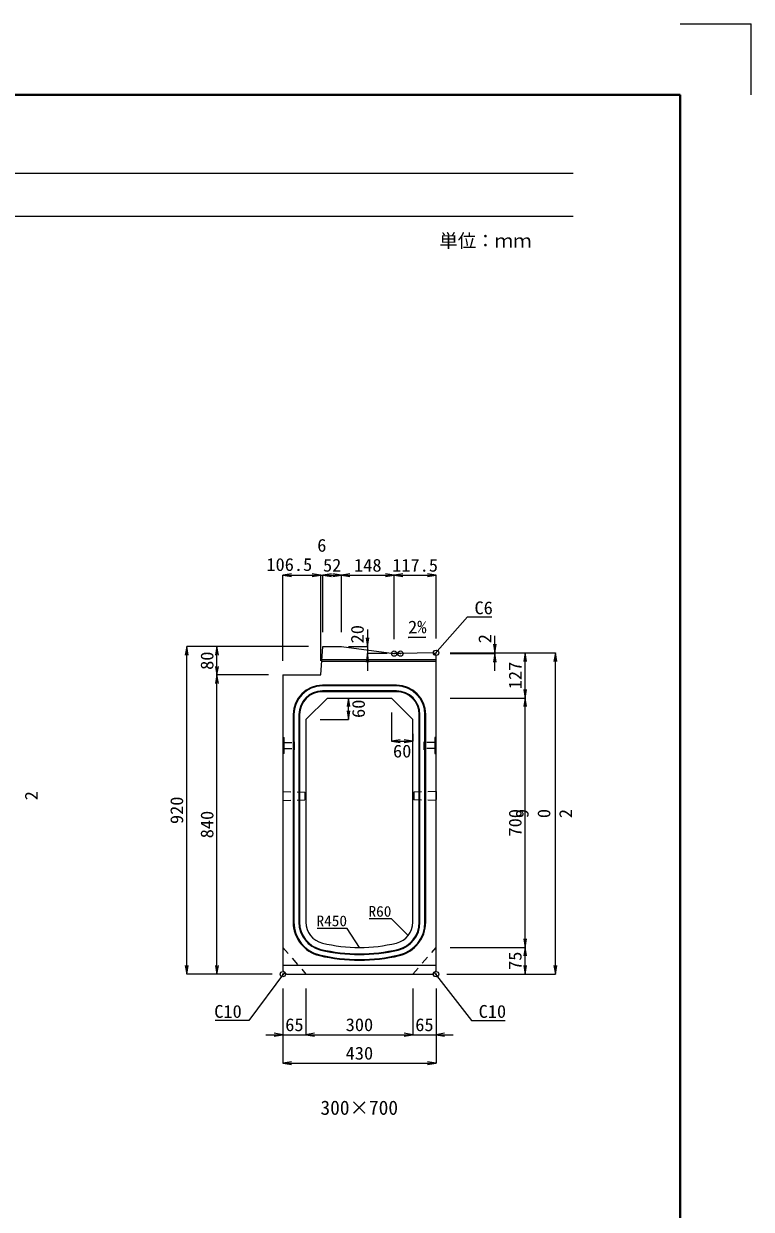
# Model space of a CAD drawing. Units: millimetres at full size; some dimension numbers follow another scale. Extents: x -1267 to 18002, y -8040 to 14480.
# Drawn here: x 6358 to 8400, y -4729 to -1400 of the extents above; entities that cross this region are included whole.
import ezdxf
from ezdxf.enums import TextEntityAlignment as Align

# ---------------------------------------------------------------- set-up
doc = ezdxf.new("R2010")
doc.units = ezdxf.units.MM
doc.header["$LTSCALE"] = 30
doc.header["$PDMODE"] = 32
doc.header["$PDSIZE"] = 15
doc.linetypes.add('USER1', pattern=[1.35, 0.75, -0.6])
for name, color, linetype, lineweight in [('0_2', 7, 'Continuous', 13), ('Defpoints_3', 1, 'Continuous', 13), ('インサート', 3, 'USER1', 9), ('吊りマスター', 4, 'USER1', 9), ('図枠', 7, 'Continuous', 5), ('寸法線', 7, 'Continuous', 13), ('引出線', 4, 'Continuous', 13), ('本体', 2, 'Continuous', 13), ('目地', 132, 'Continuous', 5)]:
    doc.layers.add(name, color=color, linetype=linetype, lineweight=lineweight)
doc.layers.add('作業エリア', color=11, linetype='Continuous')
doc.styles.add('ＭＳ ゴシック', font='')
doc.styles.add('ＭＳ 明朝', font='')
doc.styles.get('ＭＳ ゴシック').set_extended_font_data('MS Gothic')
doc.styles.get('ＭＳ 明朝').set_extended_font_data('MS Mincho')

# ---------------------------------------------------------------- blocks, each defined once
blk = doc.blocks.new('open_arrow')
at = {"color": 0, "linetype": 'Continuous', "lineweight": -2}
blk.add_lwpolyline([(7.5, 1.25), (0, 0), (7.5, -1.25)], dxfattribs=at)

msp = doc.modelspace()

# ---------------------------------------------------------------- linework, layer by layer
at = {"layer": 'Defpoints_3'}
for p in [(8200, -1400.17), (8400, -1600.17)]:
    msp.add_line(p, (8400, -1400.17), dxfattribs=at)
at = {"layer": 'インサート'}
for p, q in [((7088.2, -3418.07), (7115.2, -3418.07)), ((7088.2, -3418.07), (7088.2, -3435.07)), ((7118.2, -3414.07), (7115.2, -3414.07)), ((7115.2, -3414.07), (7115.2, -3439.07)), ((7118.2, -3439.07), (7118.2, -3414.07)), ((7481.8, -3414.07), (7484.8, -3414.07)), ((7481.8, -3439.07), (7481.8, -3414.07)), ((7484.8, -3414.07), (7484.8, -3439.07)), ((7511.8, -3418.07), (7484.8, -3418.07)), ((7511.8, -3418.07), (7511.8, -3435.07)), ((7088.2, -3435.07), (7115.2, -3435.07)), ((7115.2, -3439.07), (7118.2, -3439.07)), ((7484.8, -3439.07), (7481.8, -3439.07)), ((7511.8, -3435.07), (7484.8, -3435.07))]:
    msp.add_line(p, q, dxfattribs=at)
at = {"layer": '作業エリア'}
for p in [(7397.5, -3168.57), (7415, -3168.57), (7415, -3168.57), (7515, -3166.57), (7515, -3166.57), (7085, -4068.57), (7515, -4068.57)]:
    msp.add_point(p, dxfattribs=at)
at = {"layer": '吊りマスター'}
for p, q in [((7085, -3556.07), (7085, -3581.07)), ((7085, -3556.07), (7147, -3557.57)), ((7147, -3557.57), (7147, -3579.57)), ((7515, -3556.07), (7453, -3557.57)), ((7453, -3557.57), (7453, -3579.57)), ((7515, -3556.07), (7515, -3581.07)), ((7085, -3581.07), (7147, -3579.57)), ((7515, -3581.07), (7453, -3579.57))]:
    msp.add_line(p, q, dxfattribs=at)
at = {"layer": '図枠', "lineweight": 40}
for p in [(400, -1600.17), (8200, -7140.17)]:
    msp.add_line(p, (8200, -1600.17), dxfattribs=at)
at = {"layer": '図枠', "lineweight": 13}
for p, q in [((700, -1820.17), (7900, -1820.17)), ((700, -1940.17), (7900, -1940.17))]:
    msp.add_line(p, q, dxfattribs=at)
at = {"layer": '寸法線'}
for p, q in [((7085, -2948.57), (7191.5, -2948.57)), ((7085, -3188.57), (7085, -2948.57)), ((7167.5, -2948.57), (7221.5, -2948.57)), ((7191.5, -3188.57), (7191.5, -2948.57)), ((7191.5, -3188.57), (7191.5, -2948.57)), ((7197.5, -2948.57), (7249.5, -2948.57)), ((7197.5, -3108.57), (7197.5, -2948.57)), ((7197.5, -3108.57), (7197.5, -2948.57)), ((7249.5, -3108.57), (7249.5, -2948.57)), ((7249.5, -2948.57), (7397.5, -2948.57)), ((7249.5, -3108.57), (7249.5, -2948.57)), ((7397.5, -2948.57), (7515, -2948.57)), ((7397.5, -3128.57), (7397.5, -2948.57)), ((7397.5, -3128.57), (7397.5, -2948.57)), ((7515, -3126.57), (7515, -2948.57)), ((7322.83, -3100.57), (7322.83, -3216.57)), ((7680.07, -3216.57), (7680.07, -3118.57)), ((6815.14, -4068.57), (6815.14, -3148.57)), ((7157.5, -3148.57), (6815.14, -3148.57)), ((6900.14, -3228.57), (6900.14, -3148.57)), ((7157.5, -3148.57), (6900.14, -3148.57)), ((7269.5, -3148.57), (7322.83, -3148.57)), ((7377.5, -3168.57), (7322.83, -3168.57)), ((7555, -3166.57), (7850.07, -3166.57)), ((7555, -3166.57), (7765.07, -3166.57)), ((7555, -3166.57), (7680.07, -3166.57)), ((7555, -3168.57), (7680.07, -3168.57)), ((7765.07, -3293.57), (7765.07, -3166.57)), ((7850.07, -4068.57), (7850.07, -3166.57)), ((6900.14, -4068.57), (6900.14, -3228.57)), ((7045, -3228.57), (6900.14, -3228.57)), ((7045, -3228.57), (6900.14, -3228.57)), ((7250, -3293.57), (7269.29, -3293.57)), ((7269.29, -3353.57), (7269.29, -3293.57)), ((7555, -3293.57), (7765.07, -3293.57)), ((7555, -3293.57), (7765.07, -3293.57)), ((7765.07, -3993.57), (7765.07, -3293.57)), ((7190, -3353.57), (7269.29, -3353.57)), ((7390, -3333.57), (7390, -3414.3)), ((7450, -3393.57), (7450, -3414.3)), ((7390, -3414.3), (7450, -3414.3)), ((7555, -3993.57), (7765.07, -3993.57)), ((7555, -3993.57), (7765.07, -3993.57)), ((7765.07, -4068.57), (7765.07, -3993.57)), ((7055, -4068.57), (6815.14, -4068.57)), ((7055, -4068.57), (6900.14, -4068.57)), ((7545, -4068.57), (7765.07, -4068.57)), ((7545, -4068.57), (7850.07, -4068.57)), ((7085, -4108.57), (7085, -4238.57)), ((7085, -4108.57), (7085, -4318.57)), ((7150, -4108.57), (7150, -4238.57)), ((7150, -4108.57), (7150, -4238.57)), ((7450, -4108.57), (7450, -4238.57)), ((7450, -4108.57), (7450, -4238.57)), ((7515, -4108.57), (7515, -4238.57)), ((7515, -4108.57), (7515, -4318.57)), ((7037, -4238.57), (7198, -4238.57)), ((7150, -4238.57), (7450, -4238.57)), ((7402, -4238.57), (7563, -4238.57)), ((7085, -4318.57), (7515, -4318.57))]:
    msp.add_line(p, q, dxfattribs=at)
at = {"layer": '引出線'}
for points in [[(7512, -3169.63), (7603.03, -3065.31), (7671.38, -3065.31)], [(7437.32, -3123.18), (7486.03, -3122.21), (7437.28, -3123.18)], [(7437.07, -3960.25), (7389.78, -3913.31), (7327.55, -3913.31)], [(7300, -3993.57), (7265.29, -3939.98), (7181.12, -3939.98)], [(7090, -4063.57), (6989.64, -4198.42), (6894.96, -4198.42)], [(7510, -4063.57), (7614.63, -4198.42), (7709.31, -4198.42)]]:
    msp.add_lwpolyline(points, dxfattribs=at)
at = {"layer": '本体'}
for p, q in [((7191.5, -3228.57), (7197.5, -3148.57)), ((7197.5, -3148.57), (7249.5, -3148.57)), ((7249.5, -3148.57), (7396.17, -3168.39)), ((7415, -3168.57), (7398.85, -3168.57)), ((7509, -3166.69), (7415, -3168.57)), ((7509, -3166.69), (7515, -3172.57)), ((7515, -4058.57), (7515, -3172.57)), ((7085, -3228.57), (7085, -4058.57)), ((7085, -3228.57), (7191.5, -3228.57)), ((7150, -3353.57), (7210, -3293.57)), ((7210, -3293.57), (7390, -3293.57)), ((7390, -3293.57), (7450, -3353.57)), ((7150, -3353.57), (7150, -3923.04)), ((7450, -3923.04), (7450, -3353.57)), ((7085, -4058.57), (7095, -4068.57)), ((7505, -4068.57), (7515, -4058.57)), ((7095, -4068.57), (7505, -4068.57))]:
    msp.add_line(p, q, dxfattribs=at)
at = {"layer": '本体', "lineweight": 9}
for p, q in [((7085, -3402.07), (7088.2, -3404.07)), ((7088.2, -3404.07), (7088.2, -3449.07)), ((7515, -3402.07), (7511.8, -3404.07)), ((7511.8, -3404.07), (7511.8, -3449.07)), ((7088.2, -3449.07), (7085, -3451.07)), ((7511.8, -3449.07), (7515, -3451.07)), ((7085, -4043.57), (7515, -4043.57))]:
    msp.add_line(p, q, dxfattribs=at)
at = {"layer": '本体', "linetype": 'USER1', "lineweight": 9}
for p, q in [((7085, -3993.57), (7150, -4068.57)), ((7450, -4068.57), (7515, -3993.57))]:
    msp.add_line(p, q, dxfattribs=at)
at = {"layer": '本体'}
for centre, radius, start, end in [((7398.85, -3148.57), 20, 262.30395, 270), ((7210, -3923.04), 60, 180, 256.65764), ((7390, -3923.04), 60, 283.34236, 0), ((7300, -3543.57), 450, 256.65764, 283.34236)]:
    msp.add_arc(centre, radius, start, end, dxfattribs=at)
at = {"layer": '目地'}
for p, q in [((7515, -3190.57), (7194.35, -3190.57)), ((7515, -3186.57), (7194.65, -3186.57)), ((7404, -3257.57), (7196, -3257.57)), ((7404, -3259.57), (7196, -3259.57)), ((7404, -3273.57), (7196, -3273.57)), ((7404, -3275.57), (7196, -3275.57)), ((7114, -3339.57), (7114, -3923.04)), ((7116, -3339.57), (7116, -3923.04)), ((7130, -3339.57), (7130, -3923.04)), ((7132, -3339.57), (7132, -3923.04)), ((7468, -3923.04), (7468, -3339.57)), ((7470, -3923.04), (7470, -3339.57)), ((7484, -3923.04), (7484, -3339.57)), ((7486, -3923.04), (7486, -3339.57))]:
    msp.add_line(p, q, dxfattribs=at)
for centre, radius, start, end in [((7196, -3339.57), 82, 90, 180), ((7196, -3339.57), 80, 90, 180), ((7404, -3339.57), 82, 0, 90), ((7404, -3339.57), 80, 0, 90), ((7196, -3339.57), 66, 90, 180), ((7196, -3339.57), 64, 90, 180), ((7404, -3339.57), 66, 0, 90), ((7404, -3339.57), 64, 0, 90), ((7210, -3923.04), 96, 180, 256.65764), ((7210, -3923.04), 94, 180, 256.65764), ((7210, -3923.04), 80, 180, 256.65764), ((7210, -3923.04), 78, 180, 256.65764), ((7390, -3923.04), 78, 283.34236, 0), ((7390, -3923.04), 80, 283.34236, 0), ((7390, -3923.04), 94, 283.34236, 0), ((7390, -3923.04), 96, 283.34236, 0), ((7300, -3543.57), 486, 256.65764, 283.34236), ((7300, -3543.57), 484, 256.65764, 283.34236), ((7300, -3543.57), 470, 256.65764, 283.34236), ((7300, -3543.57), 468, 256.65764, 283.34236)]:
    msp.add_arc(centre, radius, start, end, dxfattribs=at)

# ---------------------------------------------------------------- block references
at = {"layer": '寸法線', "xscale": 3.2, "yscale": 3.2}
for p in [(7085, -2948.57), (7197.5, -2948.57), (7249.5, -2948.57), (7397.5, -2948.57), (7390, -3414.3), (7150, -4238.57), (7150, -4238.57), (7515, -4238.57), (7085, -4318.57)]:
    msp.add_blockref('open_arrow', p, dxfattribs=at)
for p, rotation in [((7191.5, -2948.57), 180), ((7249.5, -2948.57), 180), ((7397.5, -2948.57), 180), ((7515, -2948.57), 180), ((7322.83, -3148.57), 90), ((6815.14, -3148.57), 270), ((6900.14, -3148.57), 270), ((7680.07, -3166.57), 90), ((7322.83, -3168.57), 270), ((7680.07, -3168.57), 270), ((7765.07, -3166.57), 270), ((7850.07, -3166.57), 270), ((6900.14, -3228.57), 90), ((6900.14, -3228.57), 270), ((7269.29, -3293.57), 270), ((7765.07, -3293.57), 90), ((7765.07, -3293.57), 270), ((7269.29, -3353.57), 90), ((7450, -3414.3), 180), ((7765.07, -3993.57), 90), ((7765.07, -3993.57), 270), ((6815.14, -4068.57), 90), ((6900.14, -4068.57), 90), ((7765.07, -4068.57), 90), ((7850.07, -4068.57), 90), ((7085, -4238.57), 180), ((7450, -4238.57), 180), ((7450, -4238.57), 180), ((7515, -4318.57), 180)]:
    msp.add_blockref('open_arrow', p, dxfattribs=dict(at, rotation=rotation))
at = {"layer": '引出線'}
for p, xscale, yscale, rotation in [((7437.32, -3123.18), 0.16, 0.16, 1.1), ((7512, -3169.63), 0.16, 0.16, 48.9), ((7437.07, -3960.25), 0.133, 0.133, 135.2), ((7300, -3993.57), 0.133, 0.133, 122.9), ((7090, -4063.57), 0.16, 0.16, 233.3), ((7510, -4063.57), 0.16, 0.16, 307.8)]:
    msp.add_blockref('open_arrow', p, dxfattribs=dict(at, xscale=xscale, yscale=yscale, rotation=rotation))

# ---------------------------------------------------------------- texts
at = {"layer": '0_2', "style": 'ＭＳ 明朝'}
msp.add_text('300×700', height=40.03, dxfattribs=at).set_placement((7299.52, -4443.54), align=Align.MIDDLE_CENTER)
at = {"layer": '図枠', "style": 'ＭＳ ゴシック'}
msp.add_text('単位：ｍｍ', height=37.98, dxfattribs=at).set_placement((7653.73, -2009.5), align=Align.MIDDLE_CENTER)
at = {"layer": '寸法線', "style": 'ＭＳ 明朝', "width": 1.05}
for s, p in [('6', (7194.5, -2864.56)), ('106.5', (7103.16, -2918.57)), ('52', (7223.5, -2920.57)), ('148', (7323.5, -2920.57)), ('117.5', (7456.25, -2920.57)), ('60', (7420, -3442.3)), ('65', (7117.5, -4210.57)), ('300', (7300, -4210.57)), ('65', (7482.5, -4210.57)), ('430', (7300, -4290.57))]:
    msp.add_text(s, height=36.03, dxfattribs=at).set_placement(p, align=Align.MIDDLE_CENTER)
for s, p in [('20', (7294.08, -3114.18)), ('2', (7652.07, -3126.64)), ('80', (6872.14, -3188.57)), ('127', (7737.07, -3230.07)), ('60', (7297.29, -3323.57)), ('920', (6787.14, -3608.57)), ('840', (6872.14, -3648.57)), ('700', (7737.07, -3643.57)), ('75', (7737.07, -4031.07))]:
    msp.add_text(s, height=36.03, rotation=90, dxfattribs=at).set_placement(p, align=Align.MIDDLE_CENTER)
for s, p in [('2', (6407.66, -3580.53)), ('9', (7785.62, -3630.53)), ('0', (7846.64, -3630.53)), ('2', (7907.66, -3630.53))]:
    msp.add_text(s, height=36.03, rotation=90, dxfattribs=at).set_placement(p, align=Align.BOTTOM_LEFT)
at = {"layer": '引出線', "style": 'ＭＳ 明朝', "width": 1.05}
for s, p in [('C6', (7623.03, -3022.11)), ('C10', (7634.63, -4155.22))]:
    msp.add_text(s, height=36.03, dxfattribs=at).set_placement(p, align=Align.TOP_LEFT)
msp.add_text('2%', height=36.03, rotation=1.146, dxfattribs=at).set_placement((7436.34, -3076.29), align=Align.TOP_LEFT)
for s, height, p in [('R60', 30.02, (7389.78, -3877.31)), ('R450', 30.02, (7265.29, -3903.98)), ('C10', 36.03, (6969.64, -4155.22))]:
    msp.add_text(s, height=height, dxfattribs=at).set_placement(p, align=Align.TOP_RIGHT)

doc.saveas('drawing.dxf')
